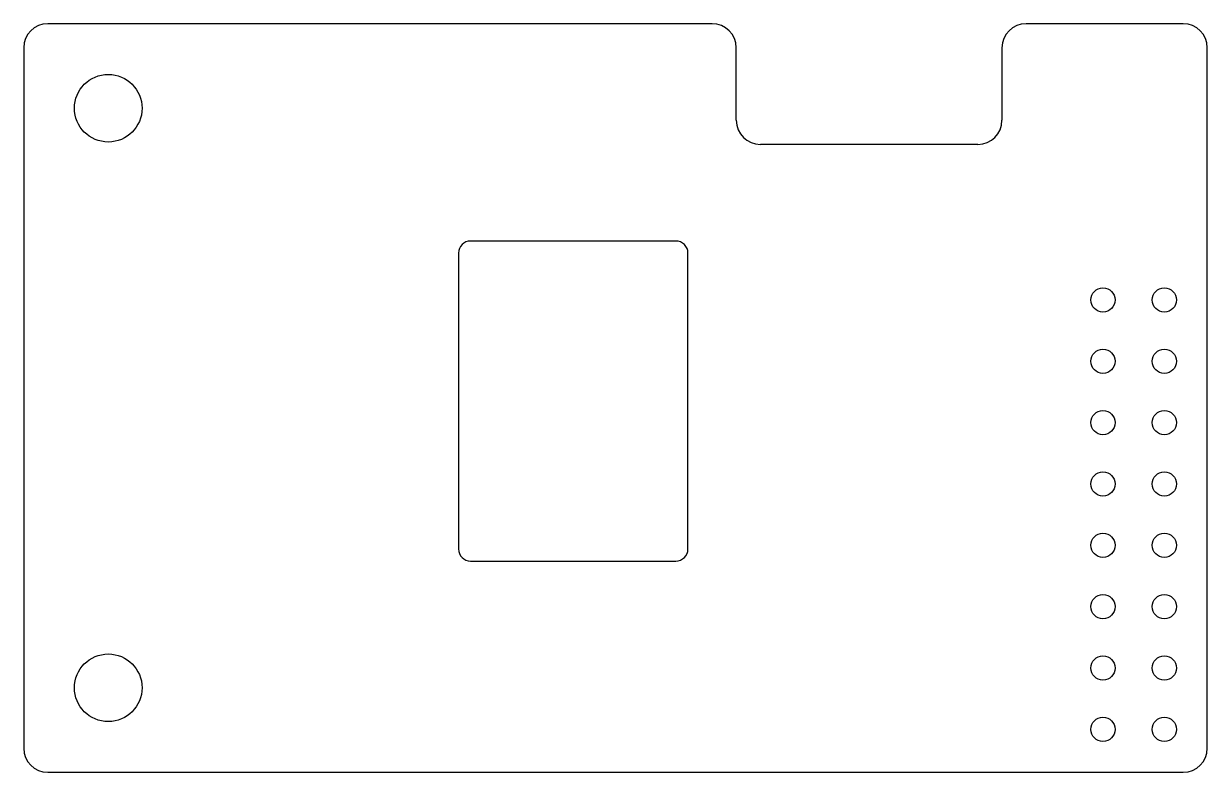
# Model space of a CAD drawing. Extents: x -49 to 0, y 0 to 31.
import ezdxf

# ---------------------------------------------------------------- set-up
doc = ezdxf.new("R2010")
doc.units = 0
doc.layers.get('0').update_dxf_attribs({"linetype": 'continuous'})

# ---------------------------------------------------------------- blocks, each defined once
blk = doc.blocks.new('FILLET002')
at = {"color": 0}
for p, q in [((-20.5, 31), (-48, 31)), ((-1, 31), (-7.5, 31)), ((-49, 30), (-49, 1)), ((-19.5, 27), (-19.5, 30)), ((-8.5, 30), (-8.5, 27)), ((0, 1), (0, 30)), ((-9.5, 26), (-18.5, 26)), ((-22, 22), (-30.5, 22)), ((-31, 21.5), (-31, 9.25)), ((-21.5, 9.25), (-21.5, 21.5)), ((-30.5, 8.75), (-22, 8.75)), ((-48, 0), (-1, 0))]:
    blk.add_line(p, q, dxfattribs=at)
for centre, radius in [((-45.5, 27.5), 1.4), ((-4.32, 19.56), 0.5), ((-1.78, 19.56), 0.5), ((-4.32, 17.02), 0.5), ((-1.78, 17.02), 0.5), ((-4.32, 14.48), 0.5), ((-1.78, 14.48), 0.5), ((-4.32, 11.94), 0.5), ((-1.78, 11.94), 0.5), ((-4.32, 9.4), 0.5), ((-1.78, 9.4), 0.5), ((-4.32, 6.86), 0.5), ((-1.78, 6.86), 0.5), ((-45.5, 3.5), 1.4), ((-4.32, 4.32), 0.5), ((-1.78, 4.32), 0.5), ((-4.32, 1.78), 0.5), ((-1.78, 1.78), 0.5)]:
    blk.add_circle(centre, radius, dxfattribs=at)
for centre, radius, start, end in [((-48, 30), 1, 90, -180), ((-20.5, 30), 1, 0, 90), ((-7.5, 30), 1, 90, -180), ((-1, 30), 1, 0, 90), ((-18.5, 27), 1, -180, -90), ((-9.5, 27), 1, -90, 0), ((-30.5, 21.5), 0.5, 90, -180), ((-22, 21.5), 0.5, 0, 90), ((-30.5, 9.25), 0.5, -180, -90), ((-22, 9.25), 0.5, -90, 0), ((-48, 1), 1, 180, -90), ((-1, 1), 1, -90, 0)]:
    blk.add_arc(centre, radius, start, end, dxfattribs=at)

msp = doc.modelspace()

# ---------------------------------------------------------------- block references
at = {"color": 0}
msp.add_blockref('FILLET002', (0, 0), dxfattribs=at)

doc.saveas('drawing.dxf')
